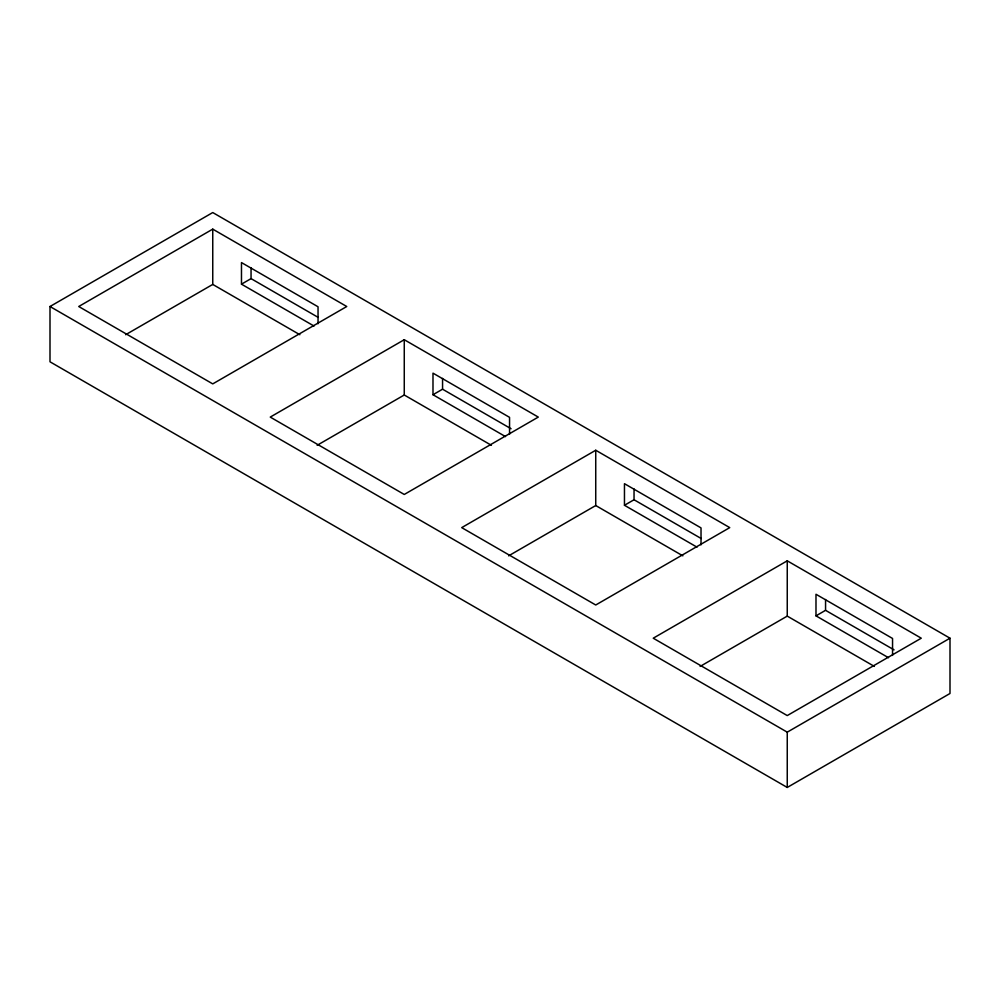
<?xml version="1.0" encoding="UTF-8"?>
<svg xmlns="http://www.w3.org/2000/svg" width="1000" height="1000" viewBox="0 0 1000 1000"><rect width="100%" height="100%" fill="white"/><g stroke="black" fill="none" stroke-linecap="round" stroke-linejoin="round"><path stroke-width="1.5" d="M50 306.512L212.75 212.55L950 638.2L950 693.487L787.25 787.45L50 361.8L50 306.512L787.25 732.163L950 638.2M212.75 229.137L78.725 306.512L212.75 383.888L346.763 306.512L212.75 229.137L212.75 284.425L125.638 334.712M318.038 323.738L318.038 306.775L241.475 262.575L241.475 284.163L251.05 278.625L318.212 317.4M404.263 339.712L270.25 417.088L404.263 494.462L538.288 417.088L404.263 339.712L404.263 395L317.15 445.288M509.55 434.312L509.55 417.35L432.987 373.15L432.987 394.725L442.562 389.2L511.075 428.75M595.737 450.25L461.712 527.625L595.737 605L729.75 527.625L595.737 450.25L595.737 505.538L508.625 555.837M701.025 544.85L701.025 527.9L624.462 483.688L624.462 505.275L634.038 499.75L701.2 538.525M787.25 560.825L653.238 638.2L787.25 715.575L921.275 638.2L787.25 560.825L787.25 616.112L700.138 666.413M892.55 655.425L892.55 638.462L815.987 594.263L815.987 615.85L825.562 610.325L894.062 649.875M241.475 284.163L314.012 326.037M432.987 394.725L505.525 436.613M624.462 505.275L697 547.15M815.987 615.85L888.512 657.725M212.75 284.425L299.862 334.712M404.263 395L491.375 445.288M595.737 505.538L682.85 555.837M787.25 616.112L874.362 666.4M825.562 599.525L825.562 610.325M787.25 732.163L787.25 787.45M634.038 488.95L634.038 499.75M442.562 378.413L442.562 389.2M251.05 267.838L251.05 278.625"/></g></svg>
